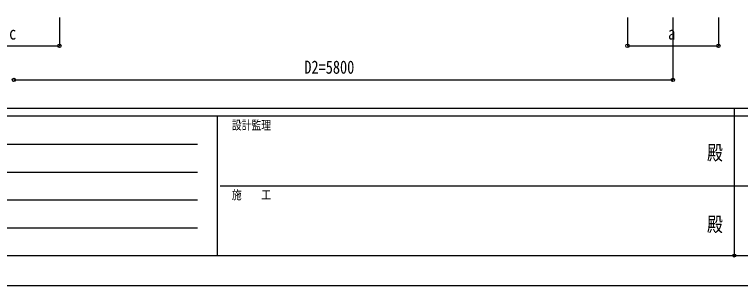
# Model space of a CAD drawing. Units: millimetres, scale not verified. Extents: x -14718 to 14718, y -10396 to 10396.
# Drawn here: x -6352 to 37, y -10394 to -8011 of the extents above; entities that cross this region are included whole.
import ezdxf
from ezdxf.enums import TextEntityAlignment as Align

# ---------------------------------------------------------------- set-up
doc = ezdxf.new("R2010")
doc.units = ezdxf.units.MM
doc.header["$LTSCALE"] = 50
doc.header["$PDMODE"] = 32
doc.header["$PDSIZE"] = 25
doc.layers.add('0-5_YKK_D', color=6, linetype='Continuous')
doc.layers.add('0-6_YKK_ZWAK', color=7, linetype='Continuous')
doc.styles.add('ＭＳ ゴシック', font='')
doc.styles.get('ＭＳ ゴシック').set_extended_font_data('MS Gothic')

msp = doc.modelspace()

# ---------------------------------------------------------------- linework, layer by layer
at = {"layer": '0-5_YKK_D'}
for p, q in [((-5957.43, -8036.3), (-5957.43, -8287.3)), ((-957.43, -8036.3), (-957.43, -8287.3)), ((-557.43, -8036.3), (-557.43, -8587.3)), ((-157.43, -8036.3), (-157.43, -8287.3)), ((-6757.43, -8286.3), (-5957.43, -8286.3)), ((-957.43, -8286.3), (-157.43, -8286.3)), ((-6357.43, -8586.3), (-557.43, -8586.3))]:
    msp.add_line(p, q, dxfattribs=at)
for centre in [(-5957.43, -8286.3), (-957.43, -8286.3), (-157.43, -8286.3), (-6357.43, -8586.3), (-6357.43, -8586.3), (-557.43, -8586.3)]:
    msp.add_circle(centre, 14.88, dxfattribs=at)
at = {"layer": '0-6_YKK_ZWAK'}
for p, q in [((13632.57, -8836.3), (-13667.43, -8836.3)), ((-17.43, -8836.3), (-17.43, -10131.3)), ((-4567.43, -8906.3), (-13667.43, -8906.3)), ((-4567.43, -8906.3), (-4567.43, -10131.3)), ((-17.43, -8906.3), (-4567.43, -8906.3)), ((4532.57, -8906.3), (-17.43, -8906.3)), ((-13518.68, -9151.3), (-4742.43, -9151.3)), ((-13518.68, -9396.3), (-4742.43, -9396.3)), ((-4541.18, -9518.8), (-17.43, -9518.8)), ((-17.43, -9518.8), (4532.57, -9518.8)), ((-13518.68, -9641.3), (-4742.43, -9641.3)), ((-13518.68, -9886.3), (-4742.43, -9886.3)), ((-13667.43, -10131.3), (-4567.43, -10131.3)), ((-4567.43, -10131.3), (-17.43, -10131.3)), ((-17.43, -10131.3), (4532.57, -10131.3))]:
    msp.add_line(p, q, dxfattribs=at)
msp.add_lwpolyline([(-14717.5, -10393.8), (14717.5, -10393.8), (14717.5, 10396.2), (-14717.5, 10396.2)], close=True, dxfattribs=at)
msp.add_point((-17.43, -10131.3), dxfattribs=at)

# ---------------------------------------------------------------- texts
at = {"layer": '0-5_YKK_D', "style": 'ＭＳ ゴシック', "width": 0.8}
for s, p in [('c', (-6399.43, -8266.3)), ('a', (-599.43, -8266.3)), ('D2=5800', (-3801.83, -8566.3))]:
    msp.add_text(s, height=115.5, dxfattribs=at).set_placement(p, align=Align.BOTTOM_LEFT)
at = {"layer": '0-6_YKK_ZWAK', "style": 'ＭＳ ゴシック', "width": 0.8}
for s, height, p in [('設計監理', 76.98, (-4439.1, -9046.3)), ('殿', 128.3, (-257.83, -9329.22)), ('施\u3000\u3000工', 76.98, (-4439.1, -9658.8)), ('殿', 128.3, (-257.83, -9959.22))]:
    msp.add_text(s, height=height, dxfattribs=at).set_placement(p, align=Align.BOTTOM_LEFT)

doc.saveas('drawing.dxf')
